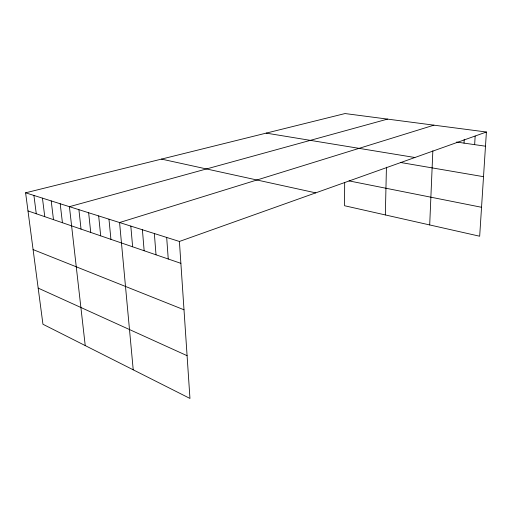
<?xml version="1.0" encoding="UTF-8"?>
<svg xmlns="http://www.w3.org/2000/svg" width="512" height="512" viewBox="0 0 512 512"><rect width="100%" height="100%" fill="white"/><g stroke="black" fill="none" stroke-linecap="round" stroke-linejoin="round"><path stroke-width="0.77" d="M344.672 182.387L344.55 205.734L479.674 236.224L486.4 132.013L345.037 113.555L25.6 192.813L42.944 324.25L189.958 398.445L179.411 241.466L25.6 192.813M385.338 214.938L386.432 167.187M429.696 224.947L432.845 150.771M464.032 143.123L464.243 139.258M474.65 144.646L475.168 136.058M179.411 241.466L486.4 132.013M433.933 125.165L119.571 222.541L133.222 369.811M387.539 119.104L69.421 206.675L85.229 345.594M456.589 142.054L485.485 146.202M266.189 133.12L414.88 157.51M400.602 162.49L483.514 176.685M349.037 180.896L481.542 207.283M161.478 159.098L315.731 192.864M27.987 210.918L180.877 263.334M33.094 249.587L184 309.786M38.176 288.102L187.085 355.686M33.92 195.443L36.269 213.754M42.451 198.144L44.762 216.672M51.206 200.915L53.478 219.654M60.192 203.757L62.426 222.726M78.906 209.677L81.037 229.107M88.646 212.755L90.726 232.429M98.669 215.923L100.691 235.846M108.966 219.187L110.931 239.354M130.816 226.093L132.634 246.797M142.406 229.76L144.147 250.746M154.355 233.542L156.013 254.81M166.682 237.44L168.25 259.008"/></g></svg>
